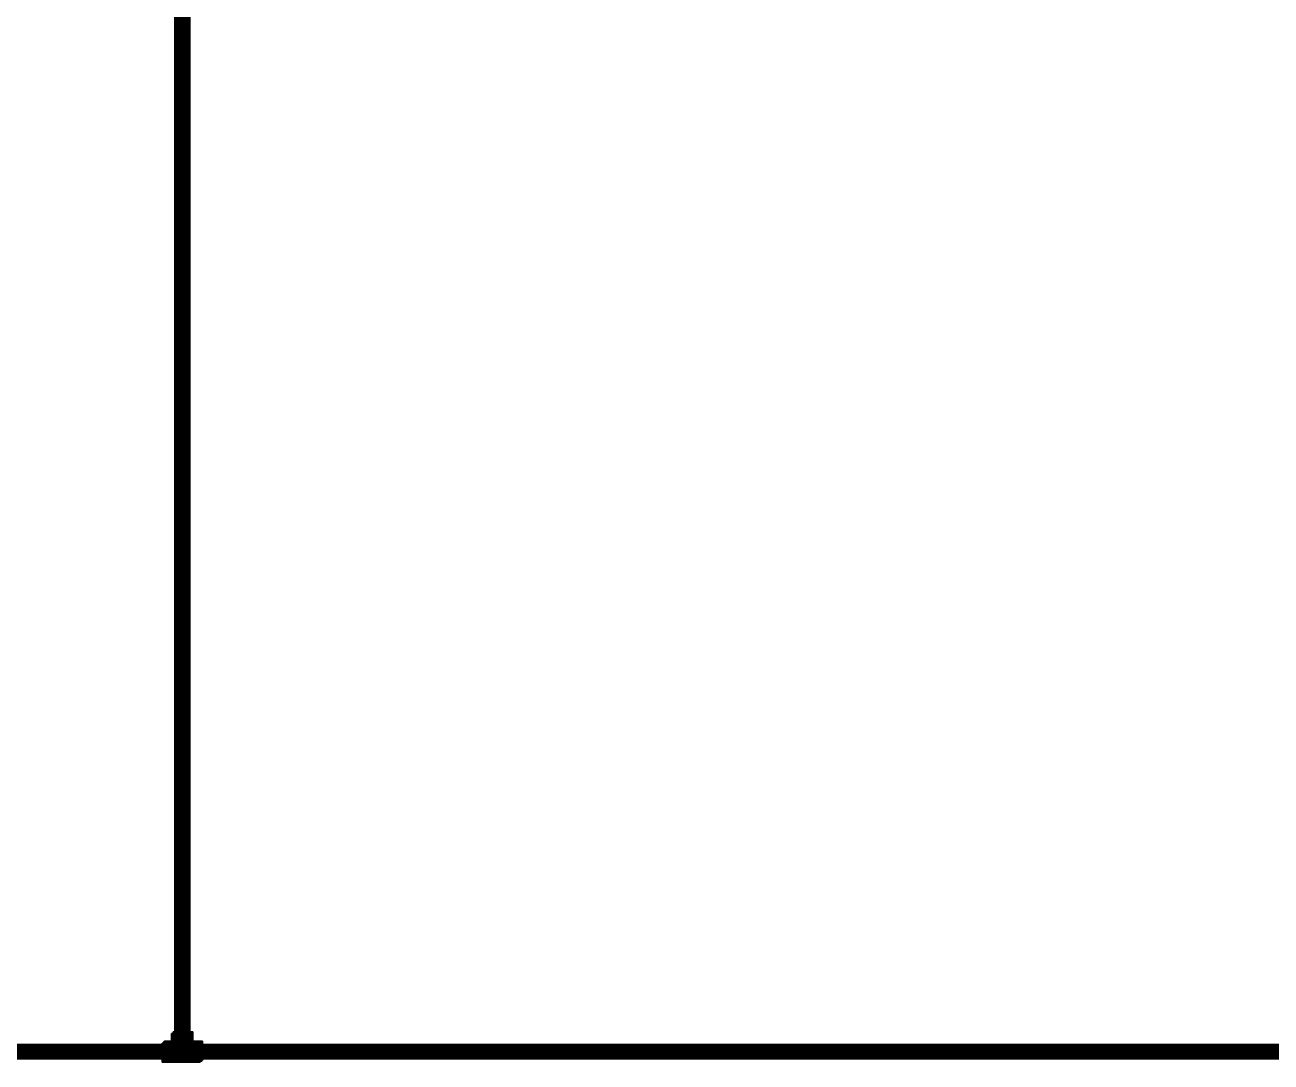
# Model space of a CAD drawing. Extents: x 9.9 to 37.2, y 3.8 to 15.1.
# Drawn here: x 18.719 to 20.682, y 3.873 to 5.506 of the extents above; entities that cross this region are included whole.
import ezdxf

# ---------------------------------------------------------------- set-up
doc = ezdxf.new("R2010")
doc.units = 0
doc.header["$LTSCALE"] = 0.5
doc.layers.add('Capa0', color=7, linetype='CONTINUOUS')

msp = doc.modelspace()

# ---------------------------------------------------------------- meshes
at = {"layer": 'Capa0', "color": 94, "linetype": 'CONTINUOUS'}
mesh = msp.add_polyface(dxfattribs=at)
corners = [(18.974694, 3.887881, 10.2), (18.973354, 3.887881, 10.195), (18.969694, 3.887881, 10.19134), (18.964694, 3.887881, 10.19), (18.959694, 3.887881, 10.19134), (18.956034, 3.887881, 10.195), (18.954694, 3.887881, 10.2), (18.956034, 3.887881, 10.205), (18.959694, 3.887881, 10.20866), (18.964694, 3.887881, 10.21), (18.969694, 3.887881, 10.20866), (18.973354, 3.887881, 10.205), (18.974694, 5.967881, 10.2), (18.973354, 5.967881, 10.195), (18.969694, 5.967881, 10.19134), (18.964694, 5.967881, 10.19), (18.959694, 5.967881, 10.19134), (18.956034, 5.967881, 10.195), (18.954694, 5.967881, 10.2), (18.956034, 5.967881, 10.205), (18.959694, 5.967881, 10.20866), (18.964694, 5.967881, 10.21), (18.969694, 5.967881, 10.20866), (18.973354, 5.967881, 10.205), (18.964694, 3.887881, 10.2), (18.964694, 5.967881, 10.2)]
mesh.append_faces([[corners[k] for k in face] for face in [(0, 1, 12), (1, 13, 12), (1, 2, 13), (2, 14, 13), (2, 3, 14), (3, 15, 14), (3, 4, 15), (4, 16, 15), (4, 5, 16), (5, 17, 16), (5, 6, 17), (6, 18, 17), (6, 7, 18), (7, 19, 18), (7, 8, 19), (8, 20, 19), (8, 9, 20), (9, 21, 20), (9, 10, 21), (10, 22, 21), (10, 11, 22), (11, 23, 22), (11, 0, 23), (0, 12, 23), (24, 1, 0), (24, 2, 1), (24, 3, 2), (24, 4, 3), (24, 5, 4), (24, 6, 5), (24, 7, 6), (24, 8, 7), (24, 9, 8), (24, 10, 9), (24, 11, 10), (24, 0, 11), (25, 12, 13), (25, 13, 14), (25, 14, 15), (25, 15, 16), (25, 16, 17), (25, 17, 18), (25, 18, 19), (25, 19, 20), (25, 20, 21), (25, 21, 22), (25, 22, 23), (25, 23, 12)]], dxfattribs={"color": 94})
mesh = msp.add_polyface(dxfattribs=at)
corners = [(18.97724, 3.889561, 7.6), (18.9759, 3.889561, 7.595), (18.97224, 3.889561, 7.59134), (18.96724, 3.889561, 7.59), (18.96224, 3.889561, 7.59134), (18.95858, 3.889561, 7.595), (18.95724, 3.889561, 7.6), (18.95858, 3.889561, 7.605), (18.96224, 3.889561, 7.60866), (18.96724, 3.889561, 7.61), (18.97224, 3.889561, 7.60866), (18.9759, 3.889561, 7.605), (18.97724, 5.969561, 7.6), (18.9759, 5.969561, 7.595), (18.97224, 5.969561, 7.59134), (18.96724, 5.969561, 7.59), (18.96224, 5.969561, 7.59134), (18.95858, 5.969561, 7.595), (18.95724, 5.969561, 7.6), (18.95858, 5.969561, 7.605), (18.96224, 5.969561, 7.60866), (18.96724, 5.969561, 7.61), (18.97224, 5.969561, 7.60866), (18.9759, 5.969561, 7.605), (18.96724, 3.889561, 7.6), (18.96724, 5.969561, 7.6)]
mesh.append_faces([[corners[k] for k in face] for face in [(0, 1, 12), (1, 13, 12), (1, 2, 13), (2, 14, 13), (2, 3, 14), (3, 15, 14), (3, 4, 15), (4, 16, 15), (4, 5, 16), (5, 17, 16), (5, 6, 17), (6, 18, 17), (6, 7, 18), (7, 19, 18), (7, 8, 19), (8, 20, 19), (8, 9, 20), (9, 21, 20), (9, 10, 21), (10, 22, 21), (10, 11, 22), (11, 23, 22), (11, 0, 23), (0, 12, 23), (24, 1, 0), (24, 2, 1), (24, 3, 2), (24, 4, 3), (24, 5, 4), (24, 6, 5), (24, 7, 6), (24, 8, 7), (24, 9, 8), (24, 10, 9), (24, 11, 10), (24, 0, 11), (25, 12, 13), (25, 13, 14), (25, 14, 15), (25, 15, 16), (25, 16, 17), (25, 17, 18), (25, 18, 19), (25, 19, 20), (25, 20, 21), (25, 21, 22), (25, 22, 23), (25, 23, 12)]], dxfattribs={"color": 94})
mesh = msp.add_polyface(dxfattribs=at)
corners = [(18.977283, 3.89047, 12.8), (18.975943, 3.89047, 12.795), (18.972283, 3.89047, 12.79134), (18.967283, 3.89047, 12.79), (18.962283, 3.89047, 12.79134), (18.958622, 3.89047, 12.795), (18.957283, 3.89047, 12.8), (18.958622, 3.89047, 12.805), (18.962283, 3.89047, 12.80866), (18.967283, 3.89047, 12.81), (18.972283, 3.89047, 12.80866), (18.975943, 3.89047, 12.805), (18.977283, 5.97047, 12.8), (18.975943, 5.97047, 12.795), (18.972283, 5.97047, 12.79134), (18.967283, 5.97047, 12.79), (18.962283, 5.97047, 12.79134), (18.958622, 5.97047, 12.795), (18.957283, 5.97047, 12.8), (18.958622, 5.97047, 12.805), (18.962283, 5.97047, 12.80866), (18.967283, 5.97047, 12.81), (18.972283, 5.97047, 12.80866), (18.975943, 5.97047, 12.805), (18.967283, 3.89047, 12.8), (18.967283, 5.97047, 12.8)]
mesh.append_faces([[corners[k] for k in face] for face in [(0, 1, 12), (1, 13, 12), (1, 2, 13), (2, 14, 13), (2, 3, 14), (3, 15, 14), (3, 4, 15), (4, 16, 15), (4, 5, 16), (5, 17, 16), (5, 6, 17), (6, 18, 17), (6, 7, 18), (7, 19, 18), (7, 8, 19), (8, 20, 19), (8, 9, 20), (9, 21, 20), (9, 10, 21), (10, 22, 21), (10, 11, 22), (11, 23, 22), (11, 0, 23), (0, 12, 23), (24, 1, 0), (24, 2, 1), (24, 3, 2), (24, 4, 3), (24, 5, 4), (24, 6, 5), (24, 7, 6), (24, 8, 7), (24, 9, 8), (24, 10, 9), (24, 11, 10), (24, 0, 11), (25, 12, 13), (25, 13, 14), (25, 14, 15), (25, 15, 16), (25, 16, 17), (25, 17, 18), (25, 18, 19), (25, 19, 20), (25, 20, 21), (25, 21, 22), (25, 22, 23), (25, 23, 12)]], dxfattribs={"color": 94})
mesh = msp.add_polyface(dxfattribs=at)
corners = [(18.977283, 3.89047, 15.4), (18.975943, 3.89047, 15.395), (18.972283, 3.89047, 15.39134), (18.967283, 3.89047, 15.39), (18.962283, 3.89047, 15.39134), (18.958622, 3.89047, 15.395), (18.957283, 3.89047, 15.4), (18.958622, 3.89047, 15.405), (18.962283, 3.89047, 15.40866), (18.967283, 3.89047, 15.41), (18.972283, 3.89047, 15.40866), (18.975943, 3.89047, 15.405), (18.977283, 5.97047, 15.4), (18.975943, 5.97047, 15.395), (18.972283, 5.97047, 15.39134), (18.967283, 5.97047, 15.39), (18.962283, 5.97047, 15.39134), (18.958622, 5.97047, 15.395), (18.957283, 5.97047, 15.4), (18.958622, 5.97047, 15.405), (18.962283, 5.97047, 15.40866), (18.967283, 5.97047, 15.41), (18.972283, 5.97047, 15.40866), (18.975943, 5.97047, 15.405), (18.967283, 3.89047, 15.4), (18.967283, 5.97047, 15.4)]
mesh.append_faces([[corners[k] for k in face] for face in [(0, 1, 12), (1, 13, 12), (1, 2, 13), (2, 14, 13), (2, 3, 14), (3, 15, 14), (3, 4, 15), (4, 16, 15), (4, 5, 16), (5, 17, 16), (5, 6, 17), (6, 18, 17), (6, 7, 18), (7, 19, 18), (7, 8, 19), (8, 20, 19), (8, 9, 20), (9, 21, 20), (9, 10, 21), (10, 22, 21), (10, 11, 22), (11, 23, 22), (11, 0, 23), (0, 12, 23), (24, 1, 0), (24, 2, 1), (24, 3, 2), (24, 4, 3), (24, 5, 4), (24, 6, 5), (24, 7, 6), (24, 8, 7), (24, 9, 8), (24, 10, 9), (24, 11, 10), (24, 0, 11), (25, 12, 13), (25, 13, 14), (25, 14, 15), (25, 15, 16), (25, 16, 17), (25, 17, 18), (25, 18, 19), (25, 19, 20), (25, 20, 21), (25, 21, 22), (25, 22, 23), (25, 23, 12)]], dxfattribs={"color": 94})
mesh = msp.add_polyface(dxfattribs=at)
corners = [(18.978337, 3.89059, 5), (18.976997, 3.89059, 4.995), (18.973337, 3.89059, 4.99134), (18.968337, 3.89059, 4.99), (18.963337, 3.89059, 4.99134), (18.959677, 3.89059, 4.995), (18.958337, 3.89059, 5), (18.959677, 3.89059, 5.005), (18.963337, 3.89059, 5.00866), (18.968337, 3.89059, 5.01), (18.973337, 3.89059, 5.00866), (18.976997, 3.89059, 5.005), (18.978337, 5.97059, 5), (18.976997, 5.97059, 4.995), (18.973337, 5.97059, 4.99134), (18.968337, 5.97059, 4.99), (18.963337, 5.97059, 4.99134), (18.959677, 5.97059, 4.995), (18.958337, 5.97059, 5), (18.959677, 5.97059, 5.005), (18.963337, 5.97059, 5.00866), (18.968337, 5.97059, 5.01), (18.973337, 5.97059, 5.00866), (18.976997, 5.97059, 5.005), (18.968337, 3.89059, 5), (18.968337, 5.97059, 5)]
mesh.append_faces([[corners[k] for k in face] for face in [(0, 1, 12), (1, 13, 12), (1, 2, 13), (2, 14, 13), (2, 3, 14), (3, 15, 14), (3, 4, 15), (4, 16, 15), (4, 5, 16), (5, 17, 16), (5, 6, 17), (6, 18, 17), (6, 7, 18), (7, 19, 18), (7, 8, 19), (8, 20, 19), (8, 9, 20), (9, 21, 20), (9, 10, 21), (10, 22, 21), (10, 11, 22), (11, 23, 22), (11, 0, 23), (0, 12, 23), (24, 1, 0), (24, 2, 1), (24, 3, 2), (24, 4, 3), (24, 5, 4), (24, 6, 5), (24, 7, 6), (24, 8, 7), (24, 9, 8), (24, 10, 9), (24, 11, 10), (24, 0, 11), (25, 12, 13), (25, 13, 14), (25, 14, 15), (25, 15, 16), (25, 16, 17), (25, 17, 18), (25, 18, 19), (25, 19, 20), (25, 20, 21), (25, 21, 22), (25, 22, 23), (25, 23, 12)]], dxfattribs={"color": 94})
mesh = msp.add_polyface(dxfattribs=at)
corners = [(18.979694, 3.887881, 10.2), (18.977684, 3.887881, 10.1925), (18.972194, 3.887881, 10.18701), (18.964694, 3.887881, 10.185), (18.957194, 3.887881, 10.18701), (18.951704, 3.887881, 10.1925), (18.949694, 3.887881, 10.2), (18.951704, 3.887881, 10.2075), (18.957194, 3.887881, 10.21299), (18.964694, 3.887881, 10.215), (18.972194, 3.887881, 10.21299), (18.977684, 3.887881, 10.2075), (18.979694, 3.917881, 10.2), (18.977684, 3.917881, 10.1925), (18.972194, 3.917881, 10.18701), (18.964694, 3.917881, 10.185), (18.957194, 3.917881, 10.18701), (18.951704, 3.917881, 10.1925), (18.949694, 3.917881, 10.2), (18.951704, 3.917881, 10.2075), (18.957194, 3.917881, 10.21299), (18.964694, 3.917881, 10.215), (18.972194, 3.917881, 10.21299), (18.977684, 3.917881, 10.2075), (18.964694, 3.887881, 10.2), (18.964694, 3.917881, 10.2)]
mesh.append_faces([[corners[k] for k in face] for face in [(0, 1, 12), (1, 13, 12), (1, 2, 13), (2, 14, 13), (2, 3, 14), (3, 15, 14), (3, 4, 15), (4, 16, 15), (4, 5, 16), (5, 17, 16), (5, 6, 17), (6, 18, 17), (6, 7, 18), (7, 19, 18), (7, 8, 19), (8, 20, 19), (8, 9, 20), (9, 21, 20), (9, 10, 21), (10, 22, 21), (10, 11, 22), (11, 23, 22), (11, 0, 23), (0, 12, 23), (24, 1, 0), (24, 2, 1), (24, 3, 2), (24, 4, 3), (24, 5, 4), (24, 6, 5), (24, 7, 6), (24, 8, 7), (24, 9, 8), (24, 10, 9), (24, 11, 10), (24, 0, 11), (25, 12, 13), (25, 13, 14), (25, 14, 15), (25, 15, 16), (25, 16, 17), (25, 17, 18), (25, 18, 19), (25, 19, 20), (25, 20, 21), (25, 21, 22), (25, 22, 23), (25, 23, 12)]], dxfattribs={"color": 94})
mesh = msp.add_polyface(dxfattribs=at)
corners = [(18.98224, 3.889561, 7.6), (18.98023, 3.889561, 7.5925), (18.97474, 3.889561, 7.58701), (18.96724, 3.889561, 7.585), (18.95974, 3.889561, 7.58701), (18.95425, 3.889561, 7.5925), (18.95224, 3.889561, 7.6), (18.95425, 3.889561, 7.6075), (18.95974, 3.889561, 7.61299), (18.96724, 3.889561, 7.615), (18.97474, 3.889561, 7.61299), (18.98023, 3.889561, 7.6075), (18.98224, 3.919561, 7.6), (18.98023, 3.919561, 7.5925), (18.97474, 3.919561, 7.58701), (18.96724, 3.919561, 7.585), (18.95974, 3.919561, 7.58701), (18.95425, 3.919561, 7.5925), (18.95224, 3.919561, 7.6), (18.95425, 3.919561, 7.6075), (18.95974, 3.919561, 7.61299), (18.96724, 3.919561, 7.615), (18.97474, 3.919561, 7.61299), (18.98023, 3.919561, 7.6075), (18.96724, 3.889561, 7.6), (18.96724, 3.919561, 7.6)]
mesh.append_faces([[corners[k] for k in face] for face in [(0, 1, 12), (1, 13, 12), (1, 2, 13), (2, 14, 13), (2, 3, 14), (3, 15, 14), (3, 4, 15), (4, 16, 15), (4, 5, 16), (5, 17, 16), (5, 6, 17), (6, 18, 17), (6, 7, 18), (7, 19, 18), (7, 8, 19), (8, 20, 19), (8, 9, 20), (9, 21, 20), (9, 10, 21), (10, 22, 21), (10, 11, 22), (11, 23, 22), (11, 0, 23), (0, 12, 23), (24, 1, 0), (24, 2, 1), (24, 3, 2), (24, 4, 3), (24, 5, 4), (24, 6, 5), (24, 7, 6), (24, 8, 7), (24, 9, 8), (24, 10, 9), (24, 11, 10), (24, 0, 11), (25, 12, 13), (25, 13, 14), (25, 14, 15), (25, 15, 16), (25, 16, 17), (25, 17, 18), (25, 18, 19), (25, 19, 20), (25, 20, 21), (25, 21, 22), (25, 22, 23), (25, 23, 12)]], dxfattribs={"color": 94})
mesh = msp.add_polyface(dxfattribs=at)
corners = [(18.982283, 3.89047, 12.8), (18.980273, 3.89047, 12.7925), (18.974783, 3.89047, 12.78701), (18.967283, 3.89047, 12.785), (18.959783, 3.89047, 12.78701), (18.954292, 3.89047, 12.7925), (18.952283, 3.89047, 12.8), (18.954292, 3.89047, 12.8075), (18.959783, 3.89047, 12.81299), (18.967283, 3.89047, 12.815), (18.974783, 3.89047, 12.81299), (18.980273, 3.89047, 12.8075), (18.982283, 3.92047, 12.8), (18.980273, 3.92047, 12.7925), (18.974783, 3.92047, 12.78701), (18.967283, 3.92047, 12.785), (18.959783, 3.92047, 12.78701), (18.954292, 3.92047, 12.7925), (18.952283, 3.92047, 12.8), (18.954292, 3.92047, 12.8075), (18.959783, 3.92047, 12.81299), (18.967283, 3.92047, 12.815), (18.974783, 3.92047, 12.81299), (18.980273, 3.92047, 12.8075), (18.967283, 3.89047, 12.8), (18.967283, 3.92047, 12.8)]
mesh.append_faces([[corners[k] for k in face] for face in [(0, 1, 12), (1, 13, 12), (1, 2, 13), (2, 14, 13), (2, 3, 14), (3, 15, 14), (3, 4, 15), (4, 16, 15), (4, 5, 16), (5, 17, 16), (5, 6, 17), (6, 18, 17), (6, 7, 18), (7, 19, 18), (7, 8, 19), (8, 20, 19), (8, 9, 20), (9, 21, 20), (9, 10, 21), (10, 22, 21), (10, 11, 22), (11, 23, 22), (11, 0, 23), (0, 12, 23), (24, 1, 0), (24, 2, 1), (24, 3, 2), (24, 4, 3), (24, 5, 4), (24, 6, 5), (24, 7, 6), (24, 8, 7), (24, 9, 8), (24, 10, 9), (24, 11, 10), (24, 0, 11), (25, 12, 13), (25, 13, 14), (25, 14, 15), (25, 15, 16), (25, 16, 17), (25, 17, 18), (25, 18, 19), (25, 19, 20), (25, 20, 21), (25, 21, 22), (25, 22, 23), (25, 23, 12)]], dxfattribs={"color": 94})
mesh = msp.add_polyface(dxfattribs=at)
corners = [(18.982283, 3.89047, 15.4), (18.980273, 3.89047, 15.3925), (18.974783, 3.89047, 15.38701), (18.967283, 3.89047, 15.385), (18.959783, 3.89047, 15.38701), (18.954292, 3.89047, 15.3925), (18.952283, 3.89047, 15.4), (18.954292, 3.89047, 15.4075), (18.959783, 3.89047, 15.41299), (18.967283, 3.89047, 15.415), (18.974783, 3.89047, 15.41299), (18.980273, 3.89047, 15.4075), (18.982283, 3.92047, 15.4), (18.980273, 3.92047, 15.3925), (18.974783, 3.92047, 15.38701), (18.967283, 3.92047, 15.385), (18.959783, 3.92047, 15.38701), (18.954292, 3.92047, 15.3925), (18.952283, 3.92047, 15.4), (18.954292, 3.92047, 15.4075), (18.959783, 3.92047, 15.41299), (18.967283, 3.92047, 15.415), (18.974783, 3.92047, 15.41299), (18.980273, 3.92047, 15.4075), (18.967283, 3.89047, 15.4), (18.967283, 3.92047, 15.4)]
mesh.append_faces([[corners[k] for k in face] for face in [(0, 1, 12), (1, 13, 12), (1, 2, 13), (2, 14, 13), (2, 3, 14), (3, 15, 14), (3, 4, 15), (4, 16, 15), (4, 5, 16), (5, 17, 16), (5, 6, 17), (6, 18, 17), (6, 7, 18), (7, 19, 18), (7, 8, 19), (8, 20, 19), (8, 9, 20), (9, 21, 20), (9, 10, 21), (10, 22, 21), (10, 11, 22), (11, 23, 22), (11, 0, 23), (0, 12, 23), (24, 1, 0), (24, 2, 1), (24, 3, 2), (24, 4, 3), (24, 5, 4), (24, 6, 5), (24, 7, 6), (24, 8, 7), (24, 9, 8), (24, 10, 9), (24, 11, 10), (24, 0, 11), (25, 12, 13), (25, 13, 14), (25, 14, 15), (25, 15, 16), (25, 16, 17), (25, 17, 18), (25, 18, 19), (25, 19, 20), (25, 20, 21), (25, 21, 22), (25, 22, 23), (25, 23, 12)]], dxfattribs={"color": 94})
mesh = msp.add_polyface(dxfattribs=at)
corners = [(18.983337, 3.89059, 5), (18.981327, 3.89059, 4.9925), (18.975837, 3.89059, 4.98701), (18.968337, 3.89059, 4.985), (18.960837, 3.89059, 4.98701), (18.955347, 3.89059, 4.9925), (18.953337, 3.89059, 5), (18.955347, 3.89059, 5.0075), (18.960837, 3.89059, 5.01299), (18.968337, 3.89059, 5.015), (18.975837, 3.89059, 5.01299), (18.981327, 3.89059, 5.0075), (18.983337, 3.92059, 5), (18.981327, 3.92059, 4.9925), (18.975837, 3.92059, 4.98701), (18.968337, 3.92059, 4.985), (18.960837, 3.92059, 4.98701), (18.955347, 3.92059, 4.9925), (18.953337, 3.92059, 5), (18.955347, 3.92059, 5.0075), (18.960837, 3.92059, 5.01299), (18.968337, 3.92059, 5.015), (18.975837, 3.92059, 5.01299), (18.981327, 3.92059, 5.0075), (18.968337, 3.89059, 5), (18.968337, 3.92059, 5)]
mesh.append_faces([[corners[k] for k in face] for face in [(0, 1, 12), (1, 13, 12), (1, 2, 13), (2, 14, 13), (2, 3, 14), (3, 15, 14), (3, 4, 15), (4, 16, 15), (4, 5, 16), (5, 17, 16), (5, 6, 17), (6, 18, 17), (6, 7, 18), (7, 19, 18), (7, 8, 19), (8, 20, 19), (8, 9, 20), (9, 21, 20), (9, 10, 21), (10, 22, 21), (10, 11, 22), (11, 23, 22), (11, 0, 23), (0, 12, 23), (24, 1, 0), (24, 2, 1), (24, 3, 2), (24, 4, 3), (24, 5, 4), (24, 6, 5), (24, 7, 6), (24, 8, 7), (24, 9, 8), (24, 10, 9), (24, 11, 10), (24, 0, 11), (25, 12, 13), (25, 13, 14), (25, 14, 15), (25, 15, 16), (25, 16, 17), (25, 17, 18), (25, 18, 19), (25, 19, 20), (25, 20, 21), (25, 21, 22), (25, 22, 23), (25, 23, 12)]], dxfattribs={"color": 94})
mesh = msp.add_polyface(dxfattribs=at)
corners = [(13.922068, 3.887881, 10.19), (13.922068, 3.892881, 10.19134), (13.922068, 3.896541, 10.195), (13.922068, 3.897881, 10.2), (13.922068, 3.896541, 10.205), (13.922068, 3.892881, 10.20866), (13.922068, 3.887881, 10.21), (13.922068, 3.882881, 10.20866), (13.922068, 3.879221, 10.205), (13.922068, 3.877881, 10.2), (13.922068, 3.879221, 10.195), (13.922068, 3.882881, 10.19134), (18.964694, 3.887881, 10.19), (18.964694, 3.892881, 10.19134), (18.964694, 3.896541, 10.195), (18.964694, 3.897881, 10.2), (18.964694, 3.896541, 10.205), (18.964694, 3.892881, 10.20866), (18.964694, 3.887881, 10.21), (18.964694, 3.882881, 10.20866), (18.964694, 3.879221, 10.205), (18.964694, 3.877881, 10.2), (18.964694, 3.879221, 10.195), (18.964694, 3.882881, 10.19134), (13.922068, 3.887881, 10.2), (18.964694, 3.887881, 10.2)]
mesh.append_faces([[corners[k] for k in face] for face in [(0, 1, 12), (1, 13, 12), (1, 2, 13), (2, 14, 13), (2, 3, 14), (3, 15, 14), (3, 4, 15), (4, 16, 15), (4, 5, 16), (5, 17, 16), (5, 6, 17), (6, 18, 17), (6, 7, 18), (7, 19, 18), (7, 8, 19), (8, 20, 19), (8, 9, 20), (9, 21, 20), (9, 10, 21), (10, 22, 21), (10, 11, 22), (11, 23, 22), (11, 0, 23), (0, 12, 23), (24, 1, 0), (24, 2, 1), (24, 3, 2), (24, 4, 3), (24, 5, 4), (24, 6, 5), (24, 7, 6), (24, 8, 7), (24, 9, 8), (24, 10, 9), (24, 11, 10), (24, 0, 11), (25, 12, 13), (25, 13, 14), (25, 14, 15), (25, 15, 16), (25, 16, 17), (25, 17, 18), (25, 18, 19), (25, 19, 20), (25, 20, 21), (25, 21, 22), (25, 22, 23), (25, 23, 12)]], dxfattribs={"color": 94})
mesh = msp.add_polyface(dxfattribs=at)
corners = [(13.924614, 3.889561, 7.59), (13.924614, 3.894561, 7.59134), (13.924614, 3.898221, 7.595), (13.924614, 3.899561, 7.6), (13.924614, 3.898221, 7.605), (13.924614, 3.894561, 7.60866), (13.924614, 3.889561, 7.61), (13.924614, 3.884561, 7.60866), (13.924614, 3.880901, 7.605), (13.924614, 3.879561, 7.6), (13.924614, 3.880901, 7.595), (13.924614, 3.884561, 7.59134), (18.96724, 3.889561, 7.59), (18.96724, 3.894561, 7.59134), (18.96724, 3.898221, 7.595), (18.96724, 3.899561, 7.6), (18.96724, 3.898221, 7.605), (18.96724, 3.894561, 7.60866), (18.96724, 3.889561, 7.61), (18.96724, 3.884561, 7.60866), (18.96724, 3.880901, 7.605), (18.96724, 3.879561, 7.6), (18.96724, 3.880901, 7.595), (18.96724, 3.884561, 7.59134), (13.924614, 3.889561, 7.6), (18.96724, 3.889561, 7.6)]
mesh.append_faces([[corners[k] for k in face] for face in [(0, 1, 12), (1, 13, 12), (1, 2, 13), (2, 14, 13), (2, 3, 14), (3, 15, 14), (3, 4, 15), (4, 16, 15), (4, 5, 16), (5, 17, 16), (5, 6, 17), (6, 18, 17), (6, 7, 18), (7, 19, 18), (7, 8, 19), (8, 20, 19), (8, 9, 20), (9, 21, 20), (9, 10, 21), (10, 22, 21), (10, 11, 22), (11, 23, 22), (11, 0, 23), (0, 12, 23), (24, 1, 0), (24, 2, 1), (24, 3, 2), (24, 4, 3), (24, 5, 4), (24, 6, 5), (24, 7, 6), (24, 8, 7), (24, 9, 8), (24, 10, 9), (24, 11, 10), (24, 0, 11), (25, 12, 13), (25, 13, 14), (25, 14, 15), (25, 15, 16), (25, 16, 17), (25, 17, 18), (25, 18, 19), (25, 19, 20), (25, 20, 21), (25, 21, 22), (25, 22, 23), (25, 23, 12)]], dxfattribs={"color": 94})
mesh = msp.add_polyface(dxfattribs=at)
corners = [(13.924656, 3.89047, 12.79), (13.924656, 3.89547, 12.79134), (13.924656, 3.89913, 12.795), (13.924656, 3.90047, 12.8), (13.924656, 3.89913, 12.805), (13.924656, 3.89547, 12.80866), (13.924656, 3.89047, 12.81), (13.924656, 3.88547, 12.80866), (13.924656, 3.881809, 12.805), (13.924656, 3.88047, 12.8), (13.924656, 3.881809, 12.795), (13.924656, 3.88547, 12.79134), (18.967283, 3.89047, 12.79), (18.967283, 3.89547, 12.79134), (18.967283, 3.89913, 12.795), (18.967283, 3.90047, 12.8), (18.967283, 3.89913, 12.805), (18.967283, 3.89547, 12.80866), (18.967283, 3.89047, 12.81), (18.967283, 3.88547, 12.80866), (18.967283, 3.881809, 12.805), (18.967283, 3.88047, 12.8), (18.967283, 3.881809, 12.795), (18.967283, 3.88547, 12.79134), (13.924656, 3.89047, 12.8), (18.967283, 3.89047, 12.8)]
mesh.append_faces([[corners[k] for k in face] for face in [(0, 1, 12), (1, 13, 12), (1, 2, 13), (2, 14, 13), (2, 3, 14), (3, 15, 14), (3, 4, 15), (4, 16, 15), (4, 5, 16), (5, 17, 16), (5, 6, 17), (6, 18, 17), (6, 7, 18), (7, 19, 18), (7, 8, 19), (8, 20, 19), (8, 9, 20), (9, 21, 20), (9, 10, 21), (10, 22, 21), (10, 11, 22), (11, 23, 22), (11, 0, 23), (0, 12, 23), (24, 1, 0), (24, 2, 1), (24, 3, 2), (24, 4, 3), (24, 5, 4), (24, 6, 5), (24, 7, 6), (24, 8, 7), (24, 9, 8), (24, 10, 9), (24, 11, 10), (24, 0, 11), (25, 12, 13), (25, 13, 14), (25, 14, 15), (25, 15, 16), (25, 16, 17), (25, 17, 18), (25, 18, 19), (25, 19, 20), (25, 20, 21), (25, 21, 22), (25, 22, 23), (25, 23, 12)]], dxfattribs={"color": 94})
mesh = msp.add_polyface(dxfattribs=at)
corners = [(13.924656, 3.89047, 15.39), (13.924656, 3.89547, 15.39134), (13.924656, 3.89913, 15.395), (13.924656, 3.90047, 15.4), (13.924656, 3.89913, 15.405), (13.924656, 3.89547, 15.40866), (13.924656, 3.89047, 15.41), (13.924656, 3.88547, 15.40866), (13.924656, 3.881809, 15.405), (13.924656, 3.88047, 15.4), (13.924656, 3.881809, 15.395), (13.924656, 3.88547, 15.39134), (18.967283, 3.89047, 15.39), (18.967283, 3.89547, 15.39134), (18.967283, 3.89913, 15.395), (18.967283, 3.90047, 15.4), (18.967283, 3.89913, 15.405), (18.967283, 3.89547, 15.40866), (18.967283, 3.89047, 15.41), (18.967283, 3.88547, 15.40866), (18.967283, 3.881809, 15.405), (18.967283, 3.88047, 15.4), (18.967283, 3.881809, 15.395), (18.967283, 3.88547, 15.39134), (13.924656, 3.89047, 15.4), (18.967283, 3.89047, 15.4)]
mesh.append_faces([[corners[k] for k in face] for face in [(0, 1, 12), (1, 13, 12), (1, 2, 13), (2, 14, 13), (2, 3, 14), (3, 15, 14), (3, 4, 15), (4, 16, 15), (4, 5, 16), (5, 17, 16), (5, 6, 17), (6, 18, 17), (6, 7, 18), (7, 19, 18), (7, 8, 19), (8, 20, 19), (8, 9, 20), (9, 21, 20), (9, 10, 21), (10, 22, 21), (10, 11, 22), (11, 23, 22), (11, 0, 23), (0, 12, 23), (24, 1, 0), (24, 2, 1), (24, 3, 2), (24, 4, 3), (24, 5, 4), (24, 6, 5), (24, 7, 6), (24, 8, 7), (24, 9, 8), (24, 10, 9), (24, 11, 10), (24, 0, 11), (25, 12, 13), (25, 13, 14), (25, 14, 15), (25, 15, 16), (25, 16, 17), (25, 17, 18), (25, 18, 19), (25, 19, 20), (25, 20, 21), (25, 21, 22), (25, 22, 23), (25, 23, 12)]], dxfattribs={"color": 94})
mesh = msp.add_polyface(dxfattribs=at)
corners = [(13.925711, 3.89059, 4.99), (13.925711, 3.89559, 4.99134), (13.925711, 3.899251, 4.995), (13.925711, 3.90059, 5), (13.925711, 3.899251, 5.005), (13.925711, 3.89559, 5.00866), (13.925711, 3.89059, 5.01), (13.925711, 3.88559, 5.00866), (13.925711, 3.88193, 5.005), (13.925711, 3.88059, 5), (13.925711, 3.88193, 4.995), (13.925711, 3.88559, 4.99134), (18.968337, 3.89059, 4.99), (18.968337, 3.89559, 4.99134), (18.968337, 3.899251, 4.995), (18.968337, 3.90059, 5), (18.968337, 3.899251, 5.005), (18.968337, 3.89559, 5.00866), (18.968337, 3.89059, 5.01), (18.968337, 3.88559, 5.00866), (18.968337, 3.88193, 5.005), (18.968337, 3.88059, 5), (18.968337, 3.88193, 4.995), (18.968337, 3.88559, 4.99134), (13.925711, 3.89059, 5), (18.968337, 3.89059, 5)]
mesh.append_faces([[corners[k] for k in face] for face in [(0, 1, 12), (1, 13, 12), (1, 2, 13), (2, 14, 13), (2, 3, 14), (3, 15, 14), (3, 4, 15), (4, 16, 15), (4, 5, 16), (5, 17, 16), (5, 6, 17), (6, 18, 17), (6, 7, 18), (7, 19, 18), (7, 8, 19), (8, 20, 19), (8, 9, 20), (9, 21, 20), (9, 10, 21), (10, 22, 21), (10, 11, 22), (11, 23, 22), (11, 0, 23), (0, 12, 23), (24, 1, 0), (24, 2, 1), (24, 3, 2), (24, 4, 3), (24, 5, 4), (24, 6, 5), (24, 7, 6), (24, 8, 7), (24, 9, 8), (24, 10, 9), (24, 11, 10), (24, 0, 11), (25, 12, 13), (25, 13, 14), (25, 14, 15), (25, 15, 16), (25, 16, 17), (25, 17, 18), (25, 18, 19), (25, 19, 20), (25, 20, 21), (25, 21, 22), (25, 22, 23), (25, 23, 12)]], dxfattribs={"color": 94})
mesh = msp.add_polyface(dxfattribs=at)
corners = [(18.994694, 3.887881, 10.215), (18.994694, 3.895381, 10.21299), (18.994694, 3.900871, 10.2075), (18.994694, 3.902881, 10.2), (18.994694, 3.900871, 10.1925), (18.994694, 3.895381, 10.18701), (18.994694, 3.887881, 10.185), (18.994694, 3.880381, 10.18701), (18.994694, 3.874891, 10.1925), (18.994694, 3.872881, 10.2), (18.994694, 3.874891, 10.2075), (18.994694, 3.880381, 10.21299), (18.934694, 3.887881, 10.215), (18.934694, 3.895381, 10.21299), (18.934694, 3.900871, 10.2075), (18.934694, 3.902881, 10.2), (18.934694, 3.900871, 10.1925), (18.934694, 3.895381, 10.18701), (18.934694, 3.887881, 10.185), (18.934694, 3.880381, 10.18701), (18.934694, 3.874891, 10.1925), (18.934694, 3.872881, 10.2), (18.934694, 3.874891, 10.2075), (18.934694, 3.880381, 10.21299), (18.994694, 3.887881, 10.2), (18.934694, 3.887881, 10.2)]
mesh.append_faces([[corners[k] for k in face] for face in [(0, 1, 12), (1, 13, 12), (1, 2, 13), (2, 14, 13), (2, 3, 14), (3, 15, 14), (3, 4, 15), (4, 16, 15), (4, 5, 16), (5, 17, 16), (5, 6, 17), (6, 18, 17), (6, 7, 18), (7, 19, 18), (7, 8, 19), (8, 20, 19), (8, 9, 20), (9, 21, 20), (9, 10, 21), (10, 22, 21), (10, 11, 22), (11, 23, 22), (11, 0, 23), (0, 12, 23), (24, 1, 0), (24, 2, 1), (24, 3, 2), (24, 4, 3), (24, 5, 4), (24, 6, 5), (24, 7, 6), (24, 8, 7), (24, 9, 8), (24, 10, 9), (24, 11, 10), (24, 0, 11), (25, 12, 13), (25, 13, 14), (25, 14, 15), (25, 15, 16), (25, 16, 17), (25, 17, 18), (25, 18, 19), (25, 19, 20), (25, 20, 21), (25, 21, 22), (25, 22, 23), (25, 23, 12)]], dxfattribs={"color": 94})
mesh = msp.add_polyface(dxfattribs=at)
corners = [(18.99724, 3.889561, 7.615), (18.99724, 3.897061, 7.61299), (18.99724, 3.902551, 7.6075), (18.99724, 3.904561, 7.6), (18.99724, 3.902551, 7.5925), (18.99724, 3.897061, 7.58701), (18.99724, 3.889561, 7.585), (18.99724, 3.882061, 7.58701), (18.99724, 3.876571, 7.5925), (18.99724, 3.874561, 7.6), (18.99724, 3.876571, 7.6075), (18.99724, 3.882061, 7.61299), (18.93724, 3.889561, 7.615), (18.93724, 3.897061, 7.61299), (18.93724, 3.902551, 7.6075), (18.93724, 3.904561, 7.6), (18.93724, 3.902551, 7.5925), (18.93724, 3.897061, 7.58701), (18.93724, 3.889561, 7.585), (18.93724, 3.882061, 7.58701), (18.93724, 3.876571, 7.5925), (18.93724, 3.874561, 7.6), (18.93724, 3.876571, 7.6075), (18.93724, 3.882061, 7.61299), (18.99724, 3.889561, 7.6), (18.93724, 3.889561, 7.6)]
mesh.append_faces([[corners[k] for k in face] for face in [(0, 1, 12), (1, 13, 12), (1, 2, 13), (2, 14, 13), (2, 3, 14), (3, 15, 14), (3, 4, 15), (4, 16, 15), (4, 5, 16), (5, 17, 16), (5, 6, 17), (6, 18, 17), (6, 7, 18), (7, 19, 18), (7, 8, 19), (8, 20, 19), (8, 9, 20), (9, 21, 20), (9, 10, 21), (10, 22, 21), (10, 11, 22), (11, 23, 22), (11, 0, 23), (0, 12, 23), (24, 1, 0), (24, 2, 1), (24, 3, 2), (24, 4, 3), (24, 5, 4), (24, 6, 5), (24, 7, 6), (24, 8, 7), (24, 9, 8), (24, 10, 9), (24, 11, 10), (24, 0, 11), (25, 12, 13), (25, 13, 14), (25, 14, 15), (25, 15, 16), (25, 16, 17), (25, 17, 18), (25, 18, 19), (25, 19, 20), (25, 20, 21), (25, 21, 22), (25, 22, 23), (25, 23, 12)]], dxfattribs={"color": 94})
mesh = msp.add_polyface(dxfattribs=at)
corners = [(18.997283, 3.89047, 12.815), (18.997283, 3.89797, 12.81299), (18.997283, 3.90346, 12.8075), (18.997283, 3.90547, 12.8), (18.997283, 3.90346, 12.7925), (18.997283, 3.89797, 12.78701), (18.997283, 3.89047, 12.785), (18.997283, 3.88297, 12.78701), (18.997283, 3.877479, 12.7925), (18.997283, 3.87547, 12.8), (18.997283, 3.877479, 12.8075), (18.997283, 3.88297, 12.81299), (18.937283, 3.89047, 12.815), (18.937283, 3.89797, 12.81299), (18.937283, 3.90346, 12.8075), (18.937283, 3.90547, 12.8), (18.937283, 3.90346, 12.7925), (18.937283, 3.89797, 12.78701), (18.937283, 3.89047, 12.785), (18.937283, 3.88297, 12.78701), (18.937283, 3.877479, 12.7925), (18.937283, 3.87547, 12.8), (18.937283, 3.877479, 12.8075), (18.937283, 3.88297, 12.81299), (18.997283, 3.89047, 12.8), (18.937283, 3.89047, 12.8)]
mesh.append_faces([[corners[k] for k in face] for face in [(0, 1, 12), (1, 13, 12), (1, 2, 13), (2, 14, 13), (2, 3, 14), (3, 15, 14), (3, 4, 15), (4, 16, 15), (4, 5, 16), (5, 17, 16), (5, 6, 17), (6, 18, 17), (6, 7, 18), (7, 19, 18), (7, 8, 19), (8, 20, 19), (8, 9, 20), (9, 21, 20), (9, 10, 21), (10, 22, 21), (10, 11, 22), (11, 23, 22), (11, 0, 23), (0, 12, 23), (24, 1, 0), (24, 2, 1), (24, 3, 2), (24, 4, 3), (24, 5, 4), (24, 6, 5), (24, 7, 6), (24, 8, 7), (24, 9, 8), (24, 10, 9), (24, 11, 10), (24, 0, 11), (25, 12, 13), (25, 13, 14), (25, 14, 15), (25, 15, 16), (25, 16, 17), (25, 17, 18), (25, 18, 19), (25, 19, 20), (25, 20, 21), (25, 21, 22), (25, 22, 23), (25, 23, 12)]], dxfattribs={"color": 94})
mesh = msp.add_polyface(dxfattribs=at)
corners = [(18.997283, 3.89047, 15.415), (18.997283, 3.89797, 15.41299), (18.997283, 3.90346, 15.4075), (18.997283, 3.90547, 15.4), (18.997283, 3.90346, 15.3925), (18.997283, 3.89797, 15.38701), (18.997283, 3.89047, 15.385), (18.997283, 3.88297, 15.38701), (18.997283, 3.877479, 15.3925), (18.997283, 3.87547, 15.4), (18.997283, 3.877479, 15.4075), (18.997283, 3.88297, 15.41299), (18.937283, 3.89047, 15.415), (18.937283, 3.89797, 15.41299), (18.937283, 3.90346, 15.4075), (18.937283, 3.90547, 15.4), (18.937283, 3.90346, 15.3925), (18.937283, 3.89797, 15.38701), (18.937283, 3.89047, 15.385), (18.937283, 3.88297, 15.38701), (18.937283, 3.877479, 15.3925), (18.937283, 3.87547, 15.4), (18.937283, 3.877479, 15.4075), (18.937283, 3.88297, 15.41299), (18.997283, 3.89047, 15.4), (18.937283, 3.89047, 15.4)]
mesh.append_faces([[corners[k] for k in face] for face in [(0, 1, 12), (1, 13, 12), (1, 2, 13), (2, 14, 13), (2, 3, 14), (3, 15, 14), (3, 4, 15), (4, 16, 15), (4, 5, 16), (5, 17, 16), (5, 6, 17), (6, 18, 17), (6, 7, 18), (7, 19, 18), (7, 8, 19), (8, 20, 19), (8, 9, 20), (9, 21, 20), (9, 10, 21), (10, 22, 21), (10, 11, 22), (11, 23, 22), (11, 0, 23), (0, 12, 23), (24, 1, 0), (24, 2, 1), (24, 3, 2), (24, 4, 3), (24, 5, 4), (24, 6, 5), (24, 7, 6), (24, 8, 7), (24, 9, 8), (24, 10, 9), (24, 11, 10), (24, 0, 11), (25, 12, 13), (25, 13, 14), (25, 14, 15), (25, 15, 16), (25, 16, 17), (25, 17, 18), (25, 18, 19), (25, 19, 20), (25, 20, 21), (25, 21, 22), (25, 22, 23), (25, 23, 12)]], dxfattribs={"color": 94})
mesh = msp.add_polyface(dxfattribs=at)
corners = [(18.998337, 3.89059, 5.015), (18.998337, 3.89809, 5.01299), (18.998337, 3.903581, 5.0075), (18.998337, 3.90559, 5), (18.998337, 3.903581, 4.9925), (18.998337, 3.89809, 4.98701), (18.998337, 3.89059, 4.985), (18.998337, 3.88309, 4.98701), (18.998337, 3.8776, 4.9925), (18.998337, 3.87559, 5), (18.998337, 3.8776, 5.0075), (18.998337, 3.88309, 5.01299), (18.938337, 3.89059, 5.015), (18.938337, 3.89809, 5.01299), (18.938337, 3.903581, 5.0075), (18.938337, 3.90559, 5), (18.938337, 3.903581, 4.9925), (18.938337, 3.89809, 4.98701), (18.938337, 3.89059, 4.985), (18.938337, 3.88309, 4.98701), (18.938337, 3.8776, 4.9925), (18.938337, 3.87559, 5), (18.938337, 3.8776, 5.0075), (18.938337, 3.88309, 5.01299), (18.998337, 3.89059, 5), (18.938337, 3.89059, 5)]
mesh.append_faces([[corners[k] for k in face] for face in [(0, 1, 12), (1, 13, 12), (1, 2, 13), (2, 14, 13), (2, 3, 14), (3, 15, 14), (3, 4, 15), (4, 16, 15), (4, 5, 16), (5, 17, 16), (5, 6, 17), (6, 18, 17), (6, 7, 18), (7, 19, 18), (7, 8, 19), (8, 20, 19), (8, 9, 20), (9, 21, 20), (9, 10, 21), (10, 22, 21), (10, 11, 22), (11, 23, 22), (11, 0, 23), (0, 12, 23), (24, 1, 0), (24, 2, 1), (24, 3, 2), (24, 4, 3), (24, 5, 4), (24, 6, 5), (24, 7, 6), (24, 8, 7), (24, 9, 8), (24, 10, 9), (24, 11, 10), (24, 0, 11), (25, 12, 13), (25, 13, 14), (25, 14, 15), (25, 15, 16), (25, 16, 17), (25, 17, 18), (25, 18, 19), (25, 19, 20), (25, 20, 21), (25, 21, 22), (25, 22, 23), (25, 23, 12)]], dxfattribs={"color": 94})
mesh = msp.add_polyface(dxfattribs=at)
corners = [(18.964694, 3.887881, 10.19), (18.964694, 3.892881, 10.19134), (18.964694, 3.896541, 10.195), (18.964694, 3.897881, 10.2), (18.964694, 3.896541, 10.205), (18.964694, 3.892881, 10.20866), (18.964694, 3.887881, 10.21), (18.964694, 3.882881, 10.20866), (18.964694, 3.879221, 10.205), (18.964694, 3.877881, 10.2), (18.964694, 3.879221, 10.195), (18.964694, 3.882881, 10.19134), (22.888698, 3.887881, 10.19), (22.888698, 3.892881, 10.19134), (22.888698, 3.896541, 10.195), (22.888698, 3.897881, 10.2), (22.888698, 3.896541, 10.205), (22.888698, 3.892881, 10.20866), (22.888698, 3.887881, 10.21), (22.888698, 3.882881, 10.20866), (22.888698, 3.879221, 10.205), (22.888698, 3.877881, 10.2), (22.888698, 3.879221, 10.195), (22.888698, 3.882881, 10.19134), (18.964694, 3.887881, 10.2), (22.888698, 3.887881, 10.2)]
mesh.append_faces([[corners[k] for k in face] for face in [(0, 1, 12), (1, 13, 12), (1, 2, 13), (2, 14, 13), (2, 3, 14), (3, 15, 14), (3, 4, 15), (4, 16, 15), (4, 5, 16), (5, 17, 16), (5, 6, 17), (6, 18, 17), (6, 7, 18), (7, 19, 18), (7, 8, 19), (8, 20, 19), (8, 9, 20), (9, 21, 20), (9, 10, 21), (10, 22, 21), (10, 11, 22), (11, 23, 22), (11, 0, 23), (0, 12, 23), (24, 1, 0), (24, 2, 1), (24, 3, 2), (24, 4, 3), (24, 5, 4), (24, 6, 5), (24, 7, 6), (24, 8, 7), (24, 9, 8), (24, 10, 9), (24, 11, 10), (24, 0, 11), (25, 12, 13), (25, 13, 14), (25, 14, 15), (25, 15, 16), (25, 16, 17), (25, 17, 18), (25, 18, 19), (25, 19, 20), (25, 20, 21), (25, 21, 22), (25, 22, 23), (25, 23, 12)]], dxfattribs={"color": 94})
mesh = msp.add_polyface(dxfattribs=at)
corners = [(18.96724, 3.889561, 7.59), (18.96724, 3.894561, 7.59134), (18.96724, 3.898221, 7.595), (18.96724, 3.899561, 7.6), (18.96724, 3.898221, 7.605), (18.96724, 3.894561, 7.60866), (18.96724, 3.889561, 7.61), (18.96724, 3.884561, 7.60866), (18.96724, 3.880901, 7.605), (18.96724, 3.879561, 7.6), (18.96724, 3.880901, 7.595), (18.96724, 3.884561, 7.59134), (22.891244, 3.889561, 7.59), (22.891244, 3.894561, 7.59134), (22.891244, 3.898221, 7.595), (22.891244, 3.899561, 7.6), (22.891244, 3.898221, 7.605), (22.891244, 3.894561, 7.60866), (22.891244, 3.889561, 7.61), (22.891244, 3.884561, 7.60866), (22.891244, 3.880901, 7.605), (22.891244, 3.879561, 7.6), (22.891244, 3.880901, 7.595), (22.891244, 3.884561, 7.59134), (18.96724, 3.889561, 7.6), (22.891244, 3.889561, 7.6)]
mesh.append_faces([[corners[k] for k in face] for face in [(0, 1, 12), (1, 13, 12), (1, 2, 13), (2, 14, 13), (2, 3, 14), (3, 15, 14), (3, 4, 15), (4, 16, 15), (4, 5, 16), (5, 17, 16), (5, 6, 17), (6, 18, 17), (6, 7, 18), (7, 19, 18), (7, 8, 19), (8, 20, 19), (8, 9, 20), (9, 21, 20), (9, 10, 21), (10, 22, 21), (10, 11, 22), (11, 23, 22), (11, 0, 23), (0, 12, 23), (24, 1, 0), (24, 2, 1), (24, 3, 2), (24, 4, 3), (24, 5, 4), (24, 6, 5), (24, 7, 6), (24, 8, 7), (24, 9, 8), (24, 10, 9), (24, 11, 10), (24, 0, 11), (25, 12, 13), (25, 13, 14), (25, 14, 15), (25, 15, 16), (25, 16, 17), (25, 17, 18), (25, 18, 19), (25, 19, 20), (25, 20, 21), (25, 21, 22), (25, 22, 23), (25, 23, 12)]], dxfattribs={"color": 94})
mesh = msp.add_polyface(dxfattribs=at)
corners = [(18.967283, 3.89047, 12.79), (18.967283, 3.89547, 12.79134), (18.967283, 3.89913, 12.795), (18.967283, 3.90047, 12.8), (18.967283, 3.89913, 12.805), (18.967283, 3.89547, 12.80866), (18.967283, 3.89047, 12.81), (18.967283, 3.88547, 12.80866), (18.967283, 3.881809, 12.805), (18.967283, 3.88047, 12.8), (18.967283, 3.881809, 12.795), (18.967283, 3.88547, 12.79134), (22.891287, 3.89047, 12.79), (22.891287, 3.89547, 12.79134), (22.891287, 3.89913, 12.795), (22.891287, 3.90047, 12.8), (22.891287, 3.89913, 12.805), (22.891287, 3.89547, 12.80866), (22.891287, 3.89047, 12.81), (22.891287, 3.88547, 12.80866), (22.891287, 3.881809, 12.805), (22.891287, 3.88047, 12.8), (22.891287, 3.881809, 12.795), (22.891287, 3.88547, 12.79134), (18.967283, 3.89047, 12.8), (22.891287, 3.89047, 12.8)]
mesh.append_faces([[corners[k] for k in face] for face in [(0, 1, 12), (1, 13, 12), (1, 2, 13), (2, 14, 13), (2, 3, 14), (3, 15, 14), (3, 4, 15), (4, 16, 15), (4, 5, 16), (5, 17, 16), (5, 6, 17), (6, 18, 17), (6, 7, 18), (7, 19, 18), (7, 8, 19), (8, 20, 19), (8, 9, 20), (9, 21, 20), (9, 10, 21), (10, 22, 21), (10, 11, 22), (11, 23, 22), (11, 0, 23), (0, 12, 23), (24, 1, 0), (24, 2, 1), (24, 3, 2), (24, 4, 3), (24, 5, 4), (24, 6, 5), (24, 7, 6), (24, 8, 7), (24, 9, 8), (24, 10, 9), (24, 11, 10), (24, 0, 11), (25, 12, 13), (25, 13, 14), (25, 14, 15), (25, 15, 16), (25, 16, 17), (25, 17, 18), (25, 18, 19), (25, 19, 20), (25, 20, 21), (25, 21, 22), (25, 22, 23), (25, 23, 12)]], dxfattribs={"color": 94})
mesh = msp.add_polyface(dxfattribs=at)
corners = [(18.967283, 3.89047, 15.39), (18.967283, 3.89547, 15.39134), (18.967283, 3.89913, 15.395), (18.967283, 3.90047, 15.4), (18.967283, 3.89913, 15.405), (18.967283, 3.89547, 15.40866), (18.967283, 3.89047, 15.41), (18.967283, 3.88547, 15.40866), (18.967283, 3.881809, 15.405), (18.967283, 3.88047, 15.4), (18.967283, 3.881809, 15.395), (18.967283, 3.88547, 15.39134), (22.891287, 3.89047, 15.39), (22.891287, 3.89547, 15.39134), (22.891287, 3.89913, 15.395), (22.891287, 3.90047, 15.4), (22.891287, 3.89913, 15.405), (22.891287, 3.89547, 15.40866), (22.891287, 3.89047, 15.41), (22.891287, 3.88547, 15.40866), (22.891287, 3.881809, 15.405), (22.891287, 3.88047, 15.4), (22.891287, 3.881809, 15.395), (22.891287, 3.88547, 15.39134), (18.967283, 3.89047, 15.4), (22.891287, 3.89047, 15.4)]
mesh.append_faces([[corners[k] for k in face] for face in [(0, 1, 12), (1, 13, 12), (1, 2, 13), (2, 14, 13), (2, 3, 14), (3, 15, 14), (3, 4, 15), (4, 16, 15), (4, 5, 16), (5, 17, 16), (5, 6, 17), (6, 18, 17), (6, 7, 18), (7, 19, 18), (7, 8, 19), (8, 20, 19), (8, 9, 20), (9, 21, 20), (9, 10, 21), (10, 22, 21), (10, 11, 22), (11, 23, 22), (11, 0, 23), (0, 12, 23), (24, 1, 0), (24, 2, 1), (24, 3, 2), (24, 4, 3), (24, 5, 4), (24, 6, 5), (24, 7, 6), (24, 8, 7), (24, 9, 8), (24, 10, 9), (24, 11, 10), (24, 0, 11), (25, 12, 13), (25, 13, 14), (25, 14, 15), (25, 15, 16), (25, 16, 17), (25, 17, 18), (25, 18, 19), (25, 19, 20), (25, 20, 21), (25, 21, 22), (25, 22, 23), (25, 23, 12)]], dxfattribs={"color": 94})
mesh = msp.add_polyface(dxfattribs=at)
corners = [(18.968337, 3.89059, 4.99), (18.968337, 3.89559, 4.99134), (18.968337, 3.899251, 4.995), (18.968337, 3.90059, 5), (18.968337, 3.899251, 5.005), (18.968337, 3.89559, 5.00866), (18.968337, 3.89059, 5.01), (18.968337, 3.88559, 5.00866), (18.968337, 3.88193, 5.005), (18.968337, 3.88059, 5), (18.968337, 3.88193, 4.995), (18.968337, 3.88559, 4.99134), (22.892341, 3.89059, 4.99), (22.892341, 3.89559, 4.99134), (22.892341, 3.899251, 4.995), (22.892341, 3.90059, 5), (22.892341, 3.899251, 5.005), (22.892341, 3.89559, 5.00866), (22.892341, 3.89059, 5.01), (22.892341, 3.88559, 5.00866), (22.892341, 3.88193, 5.005), (22.892341, 3.88059, 5), (22.892341, 3.88193, 4.995), (22.892341, 3.88559, 4.99134), (18.968337, 3.89059, 5), (22.892341, 3.89059, 5)]
mesh.append_faces([[corners[k] for k in face] for face in [(0, 1, 12), (1, 13, 12), (1, 2, 13), (2, 14, 13), (2, 3, 14), (3, 15, 14), (3, 4, 15), (4, 16, 15), (4, 5, 16), (5, 17, 16), (5, 6, 17), (6, 18, 17), (6, 7, 18), (7, 19, 18), (7, 8, 19), (8, 20, 19), (8, 9, 20), (9, 21, 20), (9, 10, 21), (10, 22, 21), (10, 11, 22), (11, 23, 22), (11, 0, 23), (0, 12, 23), (24, 1, 0), (24, 2, 1), (24, 3, 2), (24, 4, 3), (24, 5, 4), (24, 6, 5), (24, 7, 6), (24, 8, 7), (24, 9, 8), (24, 10, 9), (24, 11, 10), (24, 0, 11), (25, 12, 13), (25, 13, 14), (25, 14, 15), (25, 15, 16), (25, 16, 17), (25, 17, 18), (25, 18, 19), (25, 19, 20), (25, 20, 21), (25, 21, 22), (25, 22, 23), (25, 23, 12)]], dxfattribs={"color": 94})

doc.saveas('drawing.dxf')
